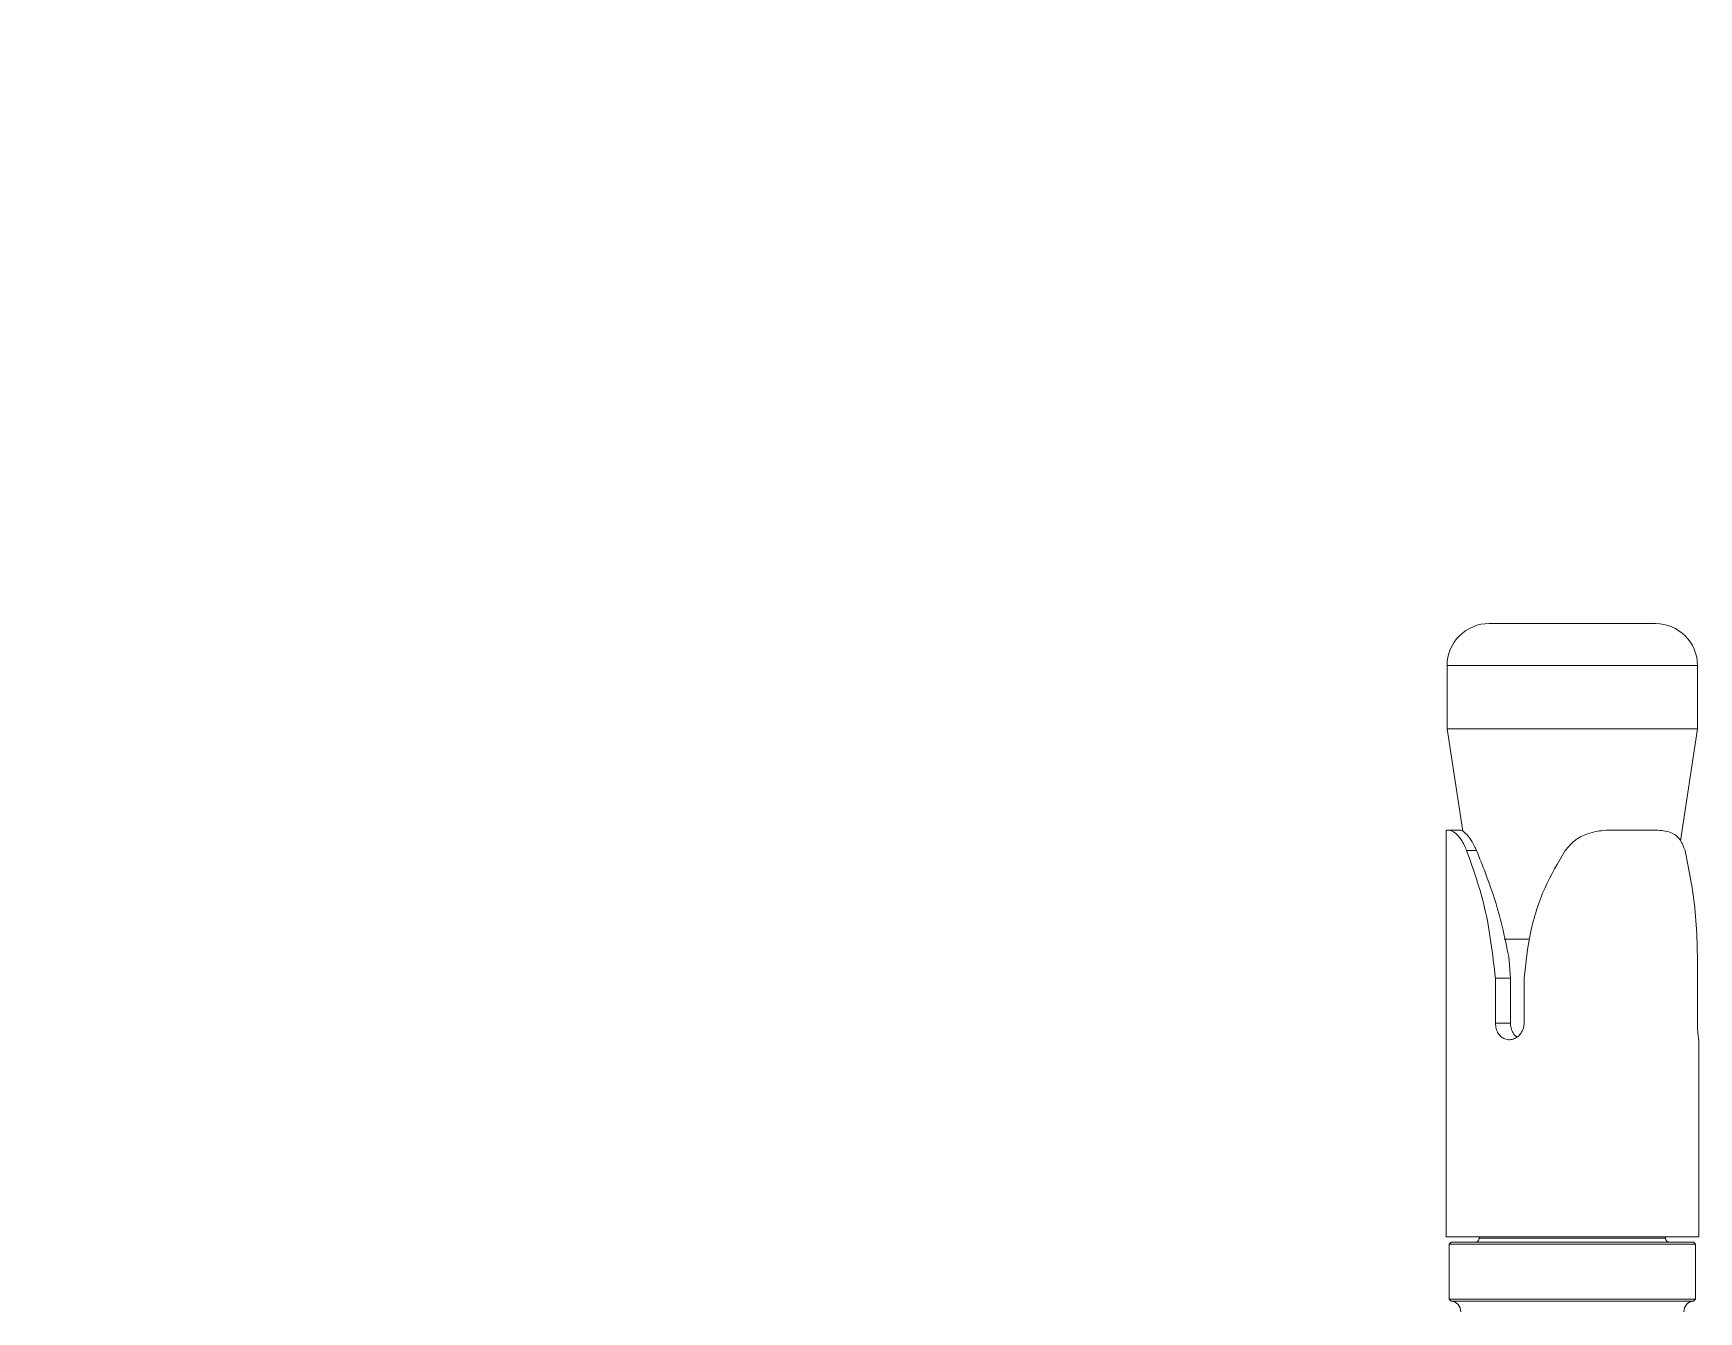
# Model space of a CAD drawing. Extents: x -976302 to -776254, y 5665 to 231437.
# Drawn here: x -803809.7 to -803411.6, y 90996.7 to 91302.4 of the extents above; entities that cross this region are included whole.
import ezdxf

# ---------------------------------------------------------------- set-up
doc = ezdxf.new("R2010")
doc.units = 0
doc.header["$LTSCALE"] = 1000
doc.header["$MEASUREMENT"] = 0
doc.layers.add('暖通', color=7, linetype='Continuous')
doc.styles.get("Standard").update_dxf_attribs({"font": 'gbenor.shx', "bigfont": 'gbcbig.shx'})
doc.dimstyles.get("Standard").update_dxf_attribs({"dimscale": 100, "dimtxt": 3.5, "dimasz": 1, "dimexe": 2.5, "dimexo": 3, "dimgap": 1.5, "dimtad": 1, "dimdec": 0, "dimzin": 0, "dimdsep": 46, "dimtxsty": 'Standard', "dimblk": 'ARCHTICK', "dimcen": 0.09, "dimadec": 0, "dimazin": 0, "dimtfac": 1, "dimtdec": 0, "dimtix": 1, "dimtmove": 2, "dimatfit": 3, "dimfxl": 1, "dimtolj": 1, "dimtzin": 0, "dimarcsym": 0})

# ---------------------------------------------------------------- blocks, each defined once
blk = doc.blocks.new('MAOSUAN')
at = {"color": 7, "linetype": 'Continuous', "lineweight": 15}
for p, q in [((-21838.1, -6703.96), (-21861.35, -6703.96)), ((-21867.23, -6709.85), (-21867.23, -6718.67)), ((-21867.23, -6709.85), (-21867.23, -6718.67)), ((-21832.22, -6718.67), (-21832.22, -6709.85)), ((-21832.22, -6718.67), (-21832.22, -6709.85)), ((-21867.23, -6718.67), (-21865.03, -6733.01)), ((-21867.23, -6718.67), (-21865.03, -6733.01)), ((-21832.22, -6718.67), (-21867.23, -6718.67)), ((-21834.63, -6734.35), (-21832.22, -6718.67)), ((-21834.63, -6734.35), (-21832.22, -6718.67)), ((-21867.36, -6732.86), (-21867.36, -6789.7)), ((-21866.94, -6732.86), (-21867.36, -6732.86)), ((-21866.94, -6732.86), (-21865.28, -6732.86)), ((-21837.77, -6732.86), (-21844.45, -6732.86)), ((-21863.1, -6735.71), (-21864.49, -6735.71)), ((-21855.7, -6748.08), (-21859.26, -6748.08)), ((-21858.37, -6753.52), (-21858.61, -6750.51)), ((-21860.48, -6753.52), (-21860.48, -6759.82)), ((-21858.37, -6753.52), (-21860.48, -6753.52)), ((-21858.37, -6759.82), (-21858.37, -6753.52)), ((-21856.46, -6759.82), (-21856.46, -6753.52)), ((-21832.22, -6753.52), (-21832.22, -6759.82)), ((-21858.37, -6759.82), (-21860.48, -6759.82)), ((-21832.07, -6789.7), (-21832.07, -6762.11)), ((-21867.36, -6789.7), (-21832.07, -6789.7)), ((-21862.74, -6789.7), (-21862.74, -6789.85)), ((-21862.74, -6789.7), (-21862.74, -6789.85)), ((-21836.71, -6789.85), (-21836.71, -6789.7)), ((-21836.71, -6789.85), (-21836.71, -6789.7)), ((-21866.65, -6790.44), (-21866.94, -6790.73)), ((-21866.65, -6790.44), (-21866.94, -6790.73)), ((-21866.94, -6790.73), (-21866.94, -6798.38)), ((-21866.94, -6790.73), (-21866.94, -6798.38)), ((-21832.52, -6790.73), (-21866.94, -6790.73)), ((-21832.81, -6790.44), (-21866.65, -6790.44)), ((-21832.52, -6790.73), (-21832.81, -6790.44)), ((-21832.52, -6790.73), (-21832.81, -6790.44)), ((-21832.52, -6798.38), (-21832.52, -6790.73)), ((-21832.52, -6798.38), (-21832.52, -6790.73)), ((-21866.94, -6798.38), (-21866.65, -6798.67)), ((-21866.94, -6798.38), (-21866.65, -6798.67)), ((-21832.52, -6798.38), (-21866.94, -6798.38)), ((-21832.81, -6798.67), (-21866.65, -6798.67)), ((-21832.81, -6798.67), (-21832.52, -6798.38)), ((-21832.81, -6798.67), (-21832.52, -6798.38))]:
    blk.add_line(p, q, dxfattribs=at)
at = {"color": 8, "linetype": 'Continuous', "lineweight": 15}
for p, q in [((-21832.22, -6709.85), (-21867.23, -6709.85)), ((-21862.74, -6789.85), (-21836.71, -6789.85))]:
    blk.add_line(p, q, dxfattribs=at)
at = {"color": 7, "linetype": 'Continuous', "lineweight": 15}
for centre, radius, start, end in [((-21861.34, -6709.85), 5.88, 90, 180), ((-21838.11, -6709.85), 5.88, 0, 90), ((-21863.33, -6789.85), 0.588, 270, 0), ((-21836.12, -6789.85), 0.588, 180, 270), ((-21866.8, -6800.15), 1.49, 0.2418, 83.7326), ((-21832.65, -6800.15), 1.49, 96.2674, 179.7582)]:
    blk.add_arc(centre, radius, start, end, dxfattribs=at)
for points, knots in [([(-21866.94, -6732.86), (-21866.68, -6732.93), (-21866.23, -6733.05), (-21865.22, -6734.09), (-21864.73, -6735.17), (-21864.49, -6735.71)], [0, 0, 0, 0, 0.41327, 0.712325, 1, 1, 1, 1]), ([(-21865.28, -6732.86), (-21865.16, -6732.9), (-21864.96, -6732.98), (-21864.12, -6733.82), (-21863.51, -6734.83), (-21863.18, -6735.54), (-21863.1, -6735.71)], [0, 0, 0, 0, 0.3881248, 0.6546481, 0.9227666, 1, 1, 1, 1]), ([(-21850.71, -6735.71), (-21850.29, -6735.19), (-21849.44, -6734.17), (-21847.4, -6733.18), (-21845.68, -6732.88), (-21844.64, -6732.86), (-21844.45, -6732.86)], [0, 0, 0, 0, 0.273837, 0.548016, 0.918839, 1, 1, 1, 1]), ([(-21837.77, -6732.86), (-21837.07, -6732.93), (-21835.86, -6733.05), (-21834.6, -6734.09), (-21834.18, -6735.17), (-21833.97, -6735.71)], [0, 0, 0, 0, 0.413193, 0.712337, 1, 1, 1, 1]), ([(-21864.49, -6735.71), (-21863.56, -6738.32), (-21861.59, -6743.85), (-21860.86, -6750.18), (-21860.48, -6753.52)], [0, 0, 0, 0, 0.471369, 1, 1, 1, 1]), ([(-21858.61, -6750.51), (-21859.02, -6748.54), (-21859.85, -6744.54), (-21861.56, -6739.57), (-21862.69, -6736.75), (-21863.1, -6735.71)], [0, 0, 0, 0, 0.379965, 0.771247, 1, 1, 1, 1]), ([(-21856.46, -6753.52), (-21856.23, -6751.4), (-21855.76, -6747.08), (-21853.85, -6741.02), (-21851.72, -6737.41), (-21850.71, -6735.71)], [0, 0, 0, 0, 0.338272, 0.686678, 1, 1, 1, 1]), ([(-21833.97, -6735.71), (-21833.44, -6738.32), (-21832.3, -6743.86), (-21832.25, -6750.18), (-21832.22, -6753.52)], [0, 0, 0, 0, 0.471252, 1, 1, 1, 1]), ([(-21860.48, -6759.82), (-21860.45, -6760.08), (-21860.4, -6760.6), (-21860.1, -6761.29), (-21859.62, -6761.82), (-21859.01, -6762.12), (-21858.32, -6762.17), (-21857.66, -6761.95), (-21857.06, -6761.5), (-21856.65, -6760.85), (-21856.49, -6760.26), (-21856.47, -6759.91), (-21856.46, -6759.82)], [0, 0, 0, 0, 0.106876, 0.213106, 0.320302, 0.428072, 0.535698, 0.641569, 0.749332, 0.856177, 0.963626, 1, 1, 1, 1]), ([(-21857.45, -6761.78), (-21857.57, -6761.69), (-21857.88, -6761.46), (-21858.19, -6760.86), (-21858.34, -6760.27), (-21858.36, -6759.91), (-21858.37, -6759.82)], [0, 0, 0, 0, 0.2253427, 0.5529715, 0.8830499, 1, 1, 1, 1]), ([(-21832.22, -6759.82), (-21832.23, -6760.08), (-21832.23, -6760.6), (-21832.19, -6761.3), (-21832.1, -6761.81), (-21832.09, -6762.11), (-21832.09, -6762.11), (-21832.09, -6762.11)], [0, 0, 0, 0, 0.213638, 0.426748, 0.642827, 0.857453, 1, 1, 1, 1])]:
    blk.add_open_spline(points, degree=3, knots=knots, dxfattribs=at)
blk = doc.blocks.new('*U23')
at = {"xscale": -0.3375196749, "yscale": 0.3375196749, "zscale": 0.3375196749}
blk.add_blockref('MAOSUAN', (-34817.876, -5495.693), dxfattribs=at)
blk = doc.blocks.new('_ArchTick')
at = {"color": 0, "linetype": 'ByBlock', "const_width": 0.4}
blk.add_lwpolyline([(-0.5, -0.5), (0.5, 0.5)], dxfattribs=at)

msp = doc.modelspace()

# ---------------------------------------------------------------- block references
at = {"layer": '暖通', "color": 7, "xscale": -5.068799998611212, "yscale": 5.068799999542534, "zscale": 5.068800000000002}
msp.add_blockref('*U23', (-942545.68, 130487.14), dxfattribs=at)
msp.add_blockref('*U23', (-942545.68, 130487.14), dxfattribs=at)

# ---------------------------------------------------------------- leaders
at = {"layer": '暖通', "color": 7}
msp.add_leader([(-803456.75, 90256.76), (-804289.36, 91302.39)], dimstyle='Standard', override={"dimgap": 100, "dimtad": 0}, dxfattribs=at)

doc.saveas('drawing.dxf')
